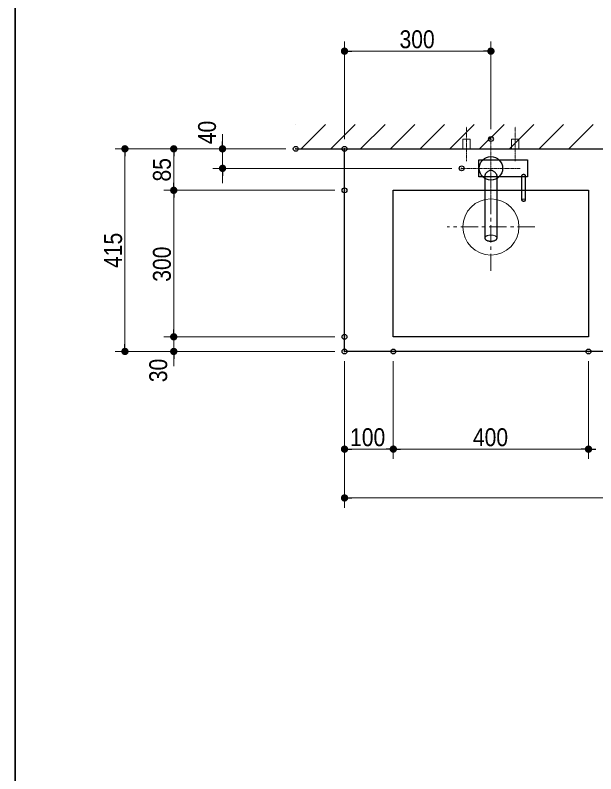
# Model space of a CAD drawing. Units: millimetres, scale not verified. Extents: x -6062 to 6062, y -3045 to 3045.
# Drawn here: x -5788 to -4597, y 0 to 1554 of the extents above; entities that cross this region are included whole.
import ezdxf
from ezdxf.enums import TextEntityAlignment as Align

# ---------------------------------------------------------------- set-up
doc = ezdxf.new("R2010")
doc.units = ezdxf.units.MM
doc.header["$LTSCALE"] = 20
doc.header["$PDMODE"] = 32
doc.header["$PDSIZE"] = 10
doc.linetypes.add('USER2', pattern=[2.91, 1.76, -0.4, 0.35, -0.4])
for name, color, linetype, lineweight in [('0-0_4給排水', 7, 'Continuous', 15), ('0-1_1図面枠', 7, 'Continuous', 20), ('0-2_2寸法-1', 7, 'Continuous', 15), ('0-3_0', 7, 'Continuous', 25), ('0-5_5ボウル・キャビネット', 7, 'Continuous', 15), ('0-6_2寸法-2', 7, 'Continuous', 15)]:
    doc.layers.add(name, color=color, linetype=linetype, lineweight=lineweight)
doc.layers.add('0-4_Defpoints', color=7, linetype='Continuous')
doc.styles.add('ＭＳ Ｐゴシック', font='')
doc.styles.get('ＭＳ Ｐゴシック').set_extended_font_data('MS PGothic')

# ---------------------------------------------------------------- blocks, each defined once
blk = doc.blocks.new('グループ-7')
at = {"layer": '0-1_1図面枠', "lineweight": 35}
blk.add_lwpolyline([(-80000, 55400), (80000, 55400), (80000, -55400), (-80000, -55400)], close=True, dxfattribs=at)
blk = doc.blocks.new('図面枠')
at = {"layer": '0-1_1図面枠'}
blk.add_blockref('グループ-7', (0, 0), dxfattribs=at)
blk = doc.blocks.new('_Dot')
at = {"layer": '0-3_0'}
blk.add_line((-10, 0), (-20, 0), dxfattribs=at)
for points in [[(0, 0), (-10, 0), (-9.92, 1.25)], [(0, 0), (-9.92, -1.25), (-10, 0)], [(0, 0), (-9.92, 1.25), (-9.69, 2.49)], [(0, 0), (-9.69, -2.49), (-9.92, -1.25)], [(0, 0), (-9.69, 2.49), (-9.3, 3.68)], [(0, 0), (-9.3, -3.68), (-9.69, -2.49)], [(0, 0), (-9.3, 3.68), (-8.76, 4.82)], [(0, 0), (-8.76, -4.82), (-9.3, -3.68)], [(0, 0), (-8.76, 4.82), (-8.09, 5.88)], [(0, 0), (-8.09, -5.88), (-8.76, -4.82)], [(0, 0), (-8.09, 5.88), (-7.29, 6.85)], [(0, 0), (-7.29, -6.85), (-8.09, -5.88)], [(0, 0), (-7.29, 6.85), (-6.37, 7.71)], [(0, 0), (-6.37, -7.71), (-7.29, -6.85)], [(0, 0), (-6.37, 7.71), (-5.36, 8.44)], [(0, 0), (-5.36, -8.44), (-6.37, -7.71)], [(0, 0), (-5.36, 8.44), (-4.26, 9.05)], [(0, 0), (-4.26, -9.05), (-5.36, -8.44)], [(0, 0), (-4.26, 9.05), (-3.09, 9.51)], [(0, 0), (-3.09, -9.51), (-4.26, -9.05)], [(0, 0), (-3.09, 9.51), (-1.87, 9.82)], [(0, 0), (-1.87, -9.82), (-3.09, -9.51)], [(0, 0), (-1.87, 9.82), (-0.63, 9.98)], [(0, 0), (-0.63, -9.98), (-1.87, -9.82)], [(0, 0), (-0.63, 9.98), (0.63, 9.98)], [(0, 0), (0.63, -9.98), (-0.63, -9.98)], [(0, 0), (0.63, 9.98), (1.87, 9.82)], [(0, 0), (1.87, 9.82), (3.09, 9.51)], [(0, 0), (3.09, 9.51), (4.26, 9.05)], [(0, 0), (4.26, 9.05), (5.36, 8.44)], [(0, 0), (5.36, 8.44), (6.37, 7.71)], [(0, 0), (6.37, 7.71), (7.29, 6.85)], [(0, 0), (7.29, 6.85), (8.09, 5.88)], [(0, 0), (8.09, 5.88), (8.76, 4.82)], [(0, 0), (8.76, 4.82), (9.3, 3.68)], [(0, 0), (9.3, 3.68), (9.69, 2.49)], [(0, 0), (9.69, 2.49), (9.92, 1.25)], [(0, 0), (9.92, 1.25), (10, 0)], [(0, 0), (1.87, -9.82), (0.63, -9.98)], [(0, 0), (3.09, -9.51), (1.87, -9.82)], [(0, 0), (4.26, -9.05), (3.09, -9.51)], [(0, 0), (5.36, -8.44), (4.26, -9.05)], [(0, 0), (6.37, -7.71), (5.36, -8.44)], [(0, 0), (7.29, -6.85), (6.37, -7.71)], [(0, 0), (8.09, -5.88), (7.29, -6.85)], [(0, 0), (8.76, -4.82), (8.09, -5.88)], [(0, 0), (9.3, -3.68), (8.76, -4.82)], [(0, 0), (9.69, -2.49), (9.3, -3.68)], [(0, 0), (9.92, -1.25), (9.69, -2.49)], [(0, 0), (10, 0), (9.92, -1.25)]]:
    blk.add_solid(points, dxfattribs=at)
blk = doc.blocks.new('グループ-17')
at = {"layer": '0-0_4給排水', "linetype": 'USER2'}
for p, q in [((-60500, 26000), (-60500, 23600)), ((-60500, 26000), (-60500, 23600)), ((-59300, 24800), (-61700, 24800))]:
    blk.add_line(p, q, dxfattribs=at)
at = {"layer": '0-0_4給排水', "lineweight": 30}
blk.add_lwpolyline([(-61000, 25150), (-59000, 25150), (-59000, 24450), (-61000, 24450)], close=True, dxfattribs=at)
for points in [[(-60514.3, 24712.3), (-60527, 24710.9), (-60552, 24705.4), (-60576, 24697), (-60598.8, 24686.1), (-60620.3, 24673.2), (-60640.5, 24658.8), (-60659.3, 24643.3), (-60676.7, 24626.9), (-60692.5, 24609.9), (-60706.8, 24592.6), (-60719.4, 24575.2), (-60730, 24557.9), (-60738.6, 24541.1), (-60744.9, 24525.1), (-60748.7, 24510.1), (-60749.7, 24503.1), (-60750, 24496.5), (-60750, 21942.1), (-60749, 21930.9), (-60745.8, 21919.4), (-60740.3, 21907.7), (-60732.4, 21896.1), (-60722.1, 21884.7), (-60709.2, 21873.7), (-60694.1, 21863.3), (-60676.8, 21853.7), (-60657.6, 21845.1), (-60636.8, 21837.5), (-60614.8, 21831.1), (-60592, 21825.9), (-60568.8, 21821.9), (-60545.5, 21819.2), (-60522.5, 21817.6), (-60500, 21817.1), (-60477.5, 21817.6), (-60454.5, 21819.2), (-60431.2, 21821.9), (-60408, 21825.9), (-60385.2, 21831.1)], [(-60385.2, 21831.1), (-60363.2, 21837.5), (-60342.4, 21845.1), (-60323.2, 21853.7), (-60305.9, 21863.3), (-60290.8, 21873.7), (-60277.9, 21884.7), (-60267.6, 21896.1), (-60259.7, 21907.7), (-60254.2, 21919.4), (-60251, 21930.9), (-60250, 21942.1), (-60250, 24496.9), (-60250.3, 24503.5), (-60251.3, 24510.5), (-60255.2, 24525.4), (-60261.5, 24541.5), (-60270.2, 24558.4), (-60281, 24575.8), (-60293.9, 24593.5), (-60308.4, 24611), (-60324.6, 24628.2), (-60342.4, 24644.8), (-60361.4, 24660.3), (-60382, 24674.7), (-60403.8, 24687.4), (-60426.8, 24698.1), (-60451, 24706.2), (-60476, 24711.3), (-60488.7, 24712.5), (-60501.5, 24712.9), (-60514.3, 24712.3)], [(-59080.3, 23497.4), (-59080, 23501), (-59080, 24496.9), (-59080.4, 24500.9), (-59081.5, 24505), (-59083.5, 24509.2), (-59086.1, 24513.4), (-59089.5, 24517.6), (-59093.6, 24521.6), (-59098.3, 24525.5), (-59103.6, 24529.2), (-59109.4, 24532.7), (-59115.7, 24535.8), (-59122.5, 24538.5), (-59129.6, 24540.7), (-59137.1, 24542.6), (-59144.7, 24543.9), (-59152.5, 24544.7), (-59160.4, 24544.9), (-59168.3, 24544.6), (-59176, 24543.8), (-59183.6, 24542.4), (-59191, 24540.6), (-59198, 24538.3), (-59204.7, 24535.5), (-59211, 24532.5), (-59216.7, 24529.1), (-59222, 24525.4), (-59226.6, 24521.5), (-59230.6, 24517.4), (-59233.9, 24513.3), (-59236.6, 24509.1), (-59238.5, 24504.9), (-59239.6, 24500.8), (-59240, 24496.8), (-59240, 23501), (-59239.7, 23497.4), (-59238.7, 23493.7), (-59236.9, 23490), (-59234.4, 23486.2)], [(-59234.4, 23486.2), (-59231.1, 23482.6), (-59227, 23479.1), (-59222.1, 23475.7), (-59216.6, 23472.7), (-59210.4, 23469.9), (-59203.8, 23467.5), (-59196.7, 23465.4), (-59189.4, 23463.8), (-59182, 23462.5), (-59174.6, 23461.6), (-59167.2, 23461.1), (-59160, 23461), (-59152.8, 23461.1), (-59145.4, 23461.6), (-59138, 23462.5), (-59130.6, 23463.8), (-59123.3, 23465.4), (-59116.2, 23467.5), (-59109.6, 23469.9), (-59103.4, 23472.7), (-59097.9, 23475.7), (-59093, 23479.1), (-59088.9, 23482.6), (-59085.6, 23486.2), (-59083.1, 23490), (-59081.3, 23493.7), (-59080.3, 23497.4)]]:
    blk.add_lwpolyline(points, dxfattribs=at)
at = {"layer": '0-0_4給排水'}
for points in [[(-59080, 23501), (-59080.3, 23504.6), (-59081.3, 23508.2), (-59083.1, 23512), (-59085.6, 23515.7), (-59088.9, 23519.3), (-59093, 23522.9), (-59097.9, 23526.2), (-59103.4, 23529.2), (-59109.6, 23532), (-59116.2, 23534.4), (-59123.3, 23536.5), (-59130.6, 23538.2), (-59138, 23539.4), (-59145.4, 23540.3), (-59152.8, 23540.8), (-59160, 23541), (-59167.2, 23540.8), (-59174.6, 23540.3), (-59182, 23539.4), (-59189.4, 23538.2), (-59196.7, 23536.5), (-59203.8, 23534.4), (-59210.4, 23532), (-59216.6, 23529.2), (-59222.1, 23526.2), (-59227, 23522.9), (-59231.1, 23519.3), (-59234.4, 23515.7), (-59236.9, 23512), (-59238.7, 23508.2), (-59239.7, 23504.6), (-59240, 23501)], [(-60250, 21942.1), (-60251, 21953.3), (-60254.2, 21964.9), (-60259.7, 21976.5), (-60267.6, 21988.1), (-60277.9, 21999.5), (-60290.8, 22010.5), (-60305.9, 22020.9), (-60323.2, 22030.5), (-60342.4, 22039.2), (-60363.2, 22046.7), (-60385.2, 22053.2), (-60408, 22058.3), (-60431.2, 22062.3), (-60454.5, 22065), (-60477.5, 22066.6), (-60500, 22067.1), (-60522.5, 22066.6), (-60545.5, 22065), (-60568.8, 22062.3), (-60592, 22058.3), (-60614.8, 22053.2), (-60636.8, 22046.7), (-60657.6, 22039.2), (-60676.8, 22030.5), (-60694.1, 22020.9), (-60709.2, 22010.5), (-60722.1, 21999.5), (-60732.4, 21988.1), (-60740.3, 21976.5), (-60745.8, 21964.9), (-60749, 21953.3), (-60750, 21942.1)]]:
    blk.add_lwpolyline(points, dxfattribs=at)
at = {"layer": '0-0_4給排水', "lineweight": 30}
blk.add_circle((-60500, 24800), 480, dxfattribs=at)
blk = doc.blocks.new('グループ-18')
at = {"layer": '0-0_4給排水', "linetype": 'USER2'}
for p, q in [((-61500, 25100), (-61500, 26500)), ((-59500, 25100), (-59500, 26500))]:
    blk.add_line(p, q, dxfattribs=at)
at = {"layer": '0-0_4給排水'}
for points in [[(-61650, 25600), (-61650, 26000), (-61350, 26000), (-61350, 25600)], [(-59650, 25600), (-59650, 26000), (-59350, 26000), (-59350, 25600)]]:
    blk.add_lwpolyline(points, dxfattribs=at)
blk.add_blockref('グループ-17', (0, 0), dxfattribs=at)

msp = doc.modelspace()

# ---------------------------------------------------------------- linework, layer by layer
at = {"layer": '0-2_2寸法-1'}
for p, q in [((-5112.5, 1300), (-5112.5, 1500)), ((-4812.5, 1320), (-4812.5, 1500)), ((-4827.51, 1480), (-5097.49, 1480)), ((-5482.5, 1280), (-5582.5, 1280)), ((-5232.5, 1280), (-5482.5, 1280)), ((-5562.5, 880.01), (-5562.5, 1264.99)), ((-5462.5, 1210.01), (-5462.5, 1264.99)), ((-5132.5, 1195), (-5482.5, 1195)), ((-5132.5, 1195), (-5482.5, 1195)), ((-5462.5, 1179.99), (-5462.5, 910.01)), ((-5132.5, 895), (-5482.5, 895)), ((-5482.5, 865), (-5582.5, 865)), ((-5112.5, 845), (-5112.5, 645)), ((-5012.5, 845), (-5012.5, 645)), ((-5012.5, 845), (-5012.5, 645)), ((-4612.5, 845), (-4612.5, 645)), ((-4612.5, 845), (-4612.5, 645)), ((-5027.51, 665), (-5097.49, 665)), ((-4997.49, 665), (-4627.51, 665)), ((-5112.5, 645), (-5112.5, 545)), ((-5097.49, 565), (-3627.51, 565))]:
    msp.add_line(p, q, dxfattribs=at)
at = {"layer": '0-4_Defpoints'}
for p in [(-5112.5, 1480), (-4812.5, 1300), (-5562.5, 1280), (-5462.5, 1280), (-5462.5, 1280), (-5362.5, 1280), (-5212.5, 1280), (-5112.5, 1280), (-4872.5, 1240), (-5112.5, 1195), (-5462.5, 895), (-5112.5, 895), (-5462.5, 865), (-5112.5, 865), (-5012.5, 865), (-4612.5, 865), (-5112.5, 665), (-4612.5, 665), (-4612.5, 665)]:
    msp.add_point(p, dxfattribs=at)
at = {"layer": '0-5_5ボウル・キャビネット'}
for p, q in [((-5212.5, 1329.88), (-5212.38, 1330)), ((-5201.42, 1280), (-5151.42, 1330)), ((-5140.46, 1280), (-5090.46, 1330)), ((-5079.5, 1280), (-5029.5, 1330)), ((-5018.54, 1280), (-4968.54, 1330)), ((-4957.58, 1280), (-4907.58, 1330)), ((-4896.62, 1280), (-4846.62, 1330)), ((-4835.66, 1280), (-4785.66, 1330)), ((-4774.7, 1280), (-4724.7, 1330)), ((-4713.74, 1280), (-4663.74, 1330)), ((-4652.78, 1280), (-4602.78, 1330))]:
    msp.add_line(p, q, dxfattribs=at)
at = {"layer": '0-5_5ボウル・キャビネット', "lineweight": 30}
msp.add_line((-5212.5, 1280), (-3512.5, 1280), dxfattribs=at)
at = {"layer": '0-5_5ボウル・キャビネット', "linetype": 'USER2'}
for p, q in [((-4812.5, 1030), (-4812.5, 1210)), ((-4722.5, 1120), (-4902.5, 1120))]:
    msp.add_line(p, q, dxfattribs=at)
at = {"layer": '0-5_5ボウル・キャビネット', "lineweight": 30}
for points in [[(-5112.5, 1280), (-3612.5, 1280), (-3612.5, 865), (-5112.5, 865)], [(-5012.5, 1195), (-4612.5, 1195), (-4612.5, 895), (-5012.5, 895)]]:
    msp.add_lwpolyline(points, close=True, dxfattribs=at)
at = {"layer": '0-5_5ボウル・キャビネット'}
msp.add_circle((-4812.5, 1120), 57.5, dxfattribs=at)
at = {"layer": '0-6_2寸法-2'}
for p, q in [((-5362.5, 1295.01), (-5362.5, 1310.01)), ((-5232.5, 1280), (-5382.5, 1280)), ((-5362.5, 1240), (-5362.5, 1280)), ((-4892.5, 1240), (-5382.5, 1240)), ((-5362.5, 1224.99), (-5362.5, 1209.99)), ((-5462.5, 910.01), (-5462.5, 925.01)), ((-5132.5, 895), (-5482.5, 895)), ((-5462.5, 865), (-5462.5, 895)), ((-5132.5, 865), (-5482.5, 865)), ((-5462.5, 849.99), (-5462.5, 834.99))]:
    msp.add_line(p, q, dxfattribs=at)

# ---------------------------------------------------------------- block references
at = {"layer": '0-0_4給排水', "xscale": 0.05, "yscale": 0.05}
msp.add_blockref('グループ-18', (-1787.5, 0), dxfattribs=at)
at = {"layer": '0-1_1図面枠', "xscale": 0.05, "yscale": 0.05}
msp.add_blockref('図面枠', (-1787.5, 0), dxfattribs=at)
at = {"layer": '0-2_2寸法-1', "xscale": 0.7503418, "yscale": 0.7503418}
for p, rotation in [((-5112.5, 1480), 180), ((-5562.5, 1280), 90), ((-5462.5, 1280), 90), ((-5462.5, 1195), 270), ((-5462.5, 1195), 90), ((-5462.5, 895), 270), ((-5562.5, 865), 270), ((-5112.5, 665), 180), ((-5012.5, 665), 180), ((-4612.5, 665), 180), ((-5112.5, 565), 180)]:
    msp.add_blockref('_Dot', p, dxfattribs=dict(at, rotation=rotation))
for p in [(-4812.5, 1480), (-5012.5, 665), (-4612.5, 665)]:
    msp.add_blockref('_Dot', p, dxfattribs=at)
at = {"layer": '0-6_2寸法-2', "xscale": 0.7503418, "yscale": 0.7503418}
for p, rotation in [((-5362.5, 1280), 270), ((-5362.5, 1240), 90), ((-5462.5, 895), 270), ((-5462.5, 865), 90)]:
    msp.add_blockref('_Dot', p, dxfattribs=dict(at, rotation=rotation))

# ---------------------------------------------------------------- texts
at = {"layer": '0-2_2寸法-1', "style": 'ＭＳ Ｐゴシック', "width": 0.9}
for s, p in [('300', (-4999.78, 1475.04)), ('100', (-5101.11, 660.04)), ('400', (-4849.39, 660.04))]:
    msp.add_text(s, height=36.66, dxfattribs=at).set_placement(p, align=Align.BOTTOM_LEFT)
for s, p in [('85', (-5457.44, 1213.01)), ('415', (-5557.54, 1036)), ('300', (-5457.54, 1007.72))]:
    msp.add_text(s, height=36.66, rotation=90, dxfattribs=at).set_placement(p, align=Align.BOTTOM_LEFT)
at = {"layer": '0-6_2寸法-2', "style": 'ＭＳ Ｐゴシック', "width": 0.9}
for s, p in [('40', (-5364.98, 1289.41)), ('30', (-5464.98, 802.02))]:
    msp.add_text(s, height=36.66, rotation=90, dxfattribs=at).set_placement(p, align=Align.BOTTOM_LEFT)

doc.saveas('drawing.dxf')
